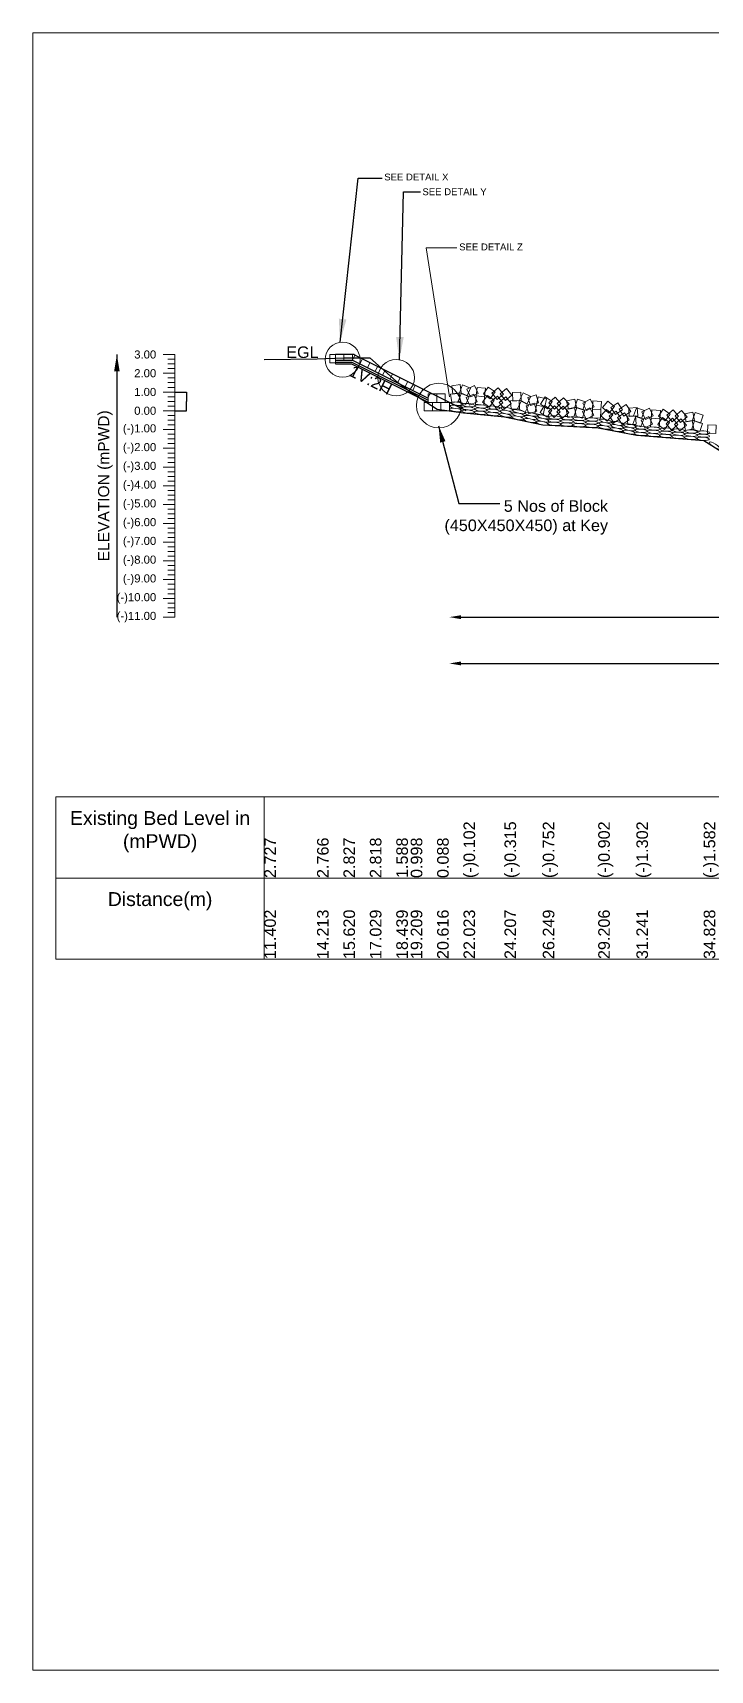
# Model space of a CAD drawing. Header units: inches. Extents: x 91231 to 269365, y -29123 to 27954.
# Drawn here: x 178051 to 180977, y -23047 to -15976 of the extents above; entities that cross this region are included whole.
import ezdxf

# ---------------------------------------------------------------- set-up
doc = ezdxf.new("R2010")
doc.units = ezdxf.units.IN
doc.header["$LTSCALE"] = 7
doc.header["$MEASUREMENT"] = 0
doc.header["$PDMODE"] = 3
for name, color, linetype, lineweight in [('Cross section Data Border', 7, 'Continuous', 9), ('Cross Section Labels', 7, 'Continuous', 9), ('Existing_Bed_Level for Xsection', 7, 'Continuous', 25), ('Long Section Labels', 7, 'Continuous', 9)]:
    doc.layers.add(name, color=color, linetype=linetype, lineweight=lineweight)
doc.styles.get("Standard").update_dxf_attribs({"font": 'arial.ttf'})
doc.dimstyles.new('Appron Lebeling Style', dxfattribs={"dimtxt": 50, "dimasz": 50, "dimexe": 0.18, "dimexo": 0.0625, "dimgap": 0.09, "dimtad": 0, "dimtih": 1, "dimtoh": 1, "dimdec": 4, "dimzin": 0, "dimdsep": 46, "dimtxsty": 'Standard', "dimcen": 0.09, "dimse1": 1, "dimse2": 1, "dimadec": 0, "dimazin": 0, "dimtfac": 1, "dimtdec": 4, "dimtofl": 0, "dimtmove": 0, "dimatfit": 3, "dimfxl": 1, "dimtolj": 1, "dimtzin": 0, "dimarcsym": 0})
doc.dimstyles.get("Standard").update_dxf_attribs({"dimtxt": 0.18, "dimasz": 0.18, "dimexe": 0.18, "dimexo": 0.0625, "dimgap": 0.09, "dimtad": 0, "dimtih": 1, "dimtoh": 1, "dimdec": 4, "dimzin": 0, "dimdsep": 46, "dimtxsty": 'Standard', "dimcen": 0.09, "dimadec": 0, "dimazin": 0, "dimtfac": 1, "dimtdec": 4, "dimtofl": 0, "dimtmove": 0, "dimatfit": 3, "dimfxl": 1, "dimtolj": 1, "dimtzin": 0, "dimarcsym": 0})

# ---------------------------------------------------------------- blocks, each defined once
blk = doc.blocks.new('*D3')
at = {"layer": 'Cross Section Labels', "color": 0, "lineweight": -2, "transparency": 16777216}
for p, q in [((179900, -18499.5), (181592.4, -18499.5)), ((183532, -18499.5), (181839.6, -18499.5))]:
    blk.add_line(p, q, dxfattribs=at)
at = {"layer": 'Cross Section Labels', "color": 0, "transparency": 16777216}
for points in [[(179900, -18491.2), (179900, -18507.9), (179850, -18499.5)], [(183532, -18491.2), (183532, -18507.9), (183582, -18499.5)]]:
    blk.add_solid(points, dxfattribs=at)
at = {"layer": 'Defpoints', "color": 0, "transparency": 16777216}
for p in [(179850, -17608.5), (183582, -18473.6), (183582, -18499.5)]:
    blk.add_point(p, dxfattribs=at)
at = {"layer": 'Cross Section Labels', "color": 0, "transparency": 16777216, "insert": (181716, -18499.5), "char_height": 50, "attachment_point": 5}
blk.add_mtext('\\A1;48.00 m', dxfattribs=at)
blk = doc.blocks.new('*D4')
at = {"layer": 'Cross Section Labels', "color": 0, "lineweight": -2, "transparency": 16777216}
for p, q in [((179900, -18699.5), (181360.4, -18699.5)), ((183532, -18699.5), (182071.6, -18699.5))]:
    blk.add_line(p, q, dxfattribs=at)
at = {"layer": 'Cross Section Labels', "color": 0, "transparency": 16777216}
for points in [[(179900, -18691.2), (179900, -18707.9), (179850, -18699.5)], [(183532, -18691.2), (183532, -18707.9), (183582, -18699.5)]]:
    blk.add_solid(points, dxfattribs=at)
at = {"layer": 'Defpoints', "color": 0, "transparency": 16777216}
for p in [(179850, -17608.5), (183582, -18473.6), (183582, -18699.5)]:
    blk.add_point(p, dxfattribs=at)
at = {"layer": 'Cross Section Labels', "color": 0, "transparency": 16777216, "insert": (181716, -18699.5), "char_height": 50, "attachment_point": 5}
blk.add_mtext('\\A1;Block @21.00 m³/m ^JGoo Bag @27.00 m³/m ', dxfattribs=at)
blk = doc.blocks.new('*D10')
at = {"layer": 'Defpoints', "color": 0, "transparency": 16777216}
for p in [(178664.2, -17527.5), (178714.2, -17527.5), (178664.2, -17608.5)]:
    blk.add_point(p, dxfattribs=at)
at = {"layer": 'Long Section Labels', "color": 0, "lineweight": -2, "transparency": 16777216}
for p, q in [((178664.3, -17527.5), (178714.4, -17527.5)), ((178714.2, -17527.7), (178714.2, -17567.8)), ((178714.2, -17608.3), (178714.2, -17568.2)), ((178664.3, -17608.5), (178714.4, -17608.5))]:
    blk.add_line(p, q, dxfattribs=at)
at = {"layer": 'Long Section Labels', "color": 0, "transparency": 16777216}
for points in [[(178714.2, -17527.7), (178714.2, -17527.7), (178714.2, -17527.5)], [(178714.2, -17608.3), (178714.2, -17608.3), (178714.2, -17608.5)]]:
    blk.add_solid(points, dxfattribs=at)
at = {"layer": 'Long Section Labels', "color": 0, "transparency": 16777216, "insert": (178714.2, -17568), "char_height": 0.18, "attachment_point": 5}
blk.add_mtext('\\A1;81.0000', dxfattribs=at)

msp = doc.modelspace()

# ---------------------------------------------------------------- linework, layer by layer
at = {"layer": 'Cross section Data Border'}
msp.add_lwpolyline([(178150.86651, -19276.02842), (187020.22354, -19276.02842), (187020.22354, -19976.02842), (178150.86651, -19976.02842)], close=True, dxfattribs=at)
for points in [[(179050.86651, -19276.02842), (179050.86651, -19976.02842)], [(178150.86651, -19626.02842), (187020.22354, -19626.02842)]]:
    msp.add_lwpolyline(points, dxfattribs=at)
at = {"layer": 'Cross Section Labels'}
msp.add_lwpolyline([(178050.86651, -15976.02842), (188050.86651, -15976.02842), (188050.86651, -23047.02842), (178050.86651, -23047.02842)], close=True, dxfattribs=at)
msp.add_lwpolyline([(179850.96683, -17548.82547), (179749.50585, -16904.94629), (179882.02842, -16905.08103)], dxfattribs=at)
for centre, radius in [((179388.78126, -17387.52098), 75.51259), ((179620.48712, -17465.51795), 78.80143), ((179804.50319, -17585.83724), 96.38374)]:
    msp.add_circle(centre, radius, dxfattribs=at)
at = {"layer": 'Existing_Bed_Level for Xsection'}
for points in [[(179050.86651, -17387.63142), (179278.55072, -17384.47242), (179392.58487, -17379.53142), (179506.70472, -17380.26042), (179620.89062, -17479.89042), (179683.28361, -17527.68042), (179797.1822, -17601.39042), (179911.16438, -17616.78042), (180088.12681, -17634.03342), (180253.47799, -17669.43042), (180493.02368, -17681.58042), (180657.84532, -17713.98042), (180948.40453, -17736.66042), (181253.96639, -17928.46842)], [(179922.87395, -17608.51842), (179442.00478, -17368.08384), (179436.87395, -17365.51842), (179431.13749, -17365.51842), (179358.23749, -17365.51842)], [(179358.23749, -17389.81842), (179431.13749, -17389.81842), (179758.84895, -17553.67414)], [(179358.23749, -17397.91842), (179429.22534, -17397.91842), (179758.84895, -17562.73022)], [(179358.23749, -17406.01842), (179427.31319, -17406.01842), (179758.84895, -17571.7863)]]:
    msp.add_lwpolyline(points, dxfattribs=at)
at = {"layer": 'Long Section Labels'}
msp.add_line((179358.23749, -17406.01842), (179358.23749, -17401.96842), dxfattribs=at)
for points in [[(178664.21664, -17365.51842), (178614.21664, -17365.51842)], [(178664.21664, -17385.76842), (178634.21664, -17385.76842)], [(178664.21664, -18499.51842), (178664.21664, -18418.51842), (178664.21664, -18337.51842), (178664.21664, -18256.51842), (178664.21664, -18175.51842), (178664.21664, -18094.51842), (178664.21664, -18013.51842), (178664.21664, -17932.51842), (178664.21664, -17851.51842), (178664.21664, -17770.51842), (178664.21664, -17689.51842), (178664.21664, -17608.51842), (178664.21664, -17527.51842), (178664.21664, -17446.51842), (178664.21664, -17365.51842)], [(178664.21664, -17446.51842), (178614.21664, -17446.51842)], [(178664.21664, -17406.01842), (178634.21664, -17406.01842)], [(178664.21664, -17426.26842), (178634.21664, -17426.26842)], [(178664.21664, -17527.51842), (178614.21664, -17527.51842)], [(178664.21664, -17466.76842), (178634.21664, -17466.76842)], [(178664.21664, -17487.01842), (178634.21664, -17487.01842)], [(178664.21664, -17507.26842), (178634.21664, -17507.26842)], [(178664.21664, -17547.76842), (178634.21664, -17547.76842)], [(178664.21664, -17568.01842), (178634.21664, -17568.01842)], [(178664.21664, -17588.26842), (178634.21664, -17588.26842)], [(178664.21664, -17608.51842), (178614.21664, -17608.51842)], [(178664.21664, -17628.76842), (178634.21664, -17628.76842)], [(178664.21664, -17649.01842), (178634.21664, -17649.01842)], [(178664.21664, -17669.26842), (178634.21664, -17669.26842)], [(178664.21664, -17689.51842), (178614.21664, -17689.51842)], [(178664.21664, -17709.76842), (178634.21664, -17709.76842)], [(178664.21664, -17730.01842), (178634.21664, -17730.01842)], [(178664.21664, -17770.51842), (178614.21664, -17770.51842)], [(178664.21664, -17750.26842), (178634.21664, -17750.26842)], [(178664.21664, -17790.76842), (178634.21664, -17790.76842)], [(178664.21664, -17811.01842), (178634.21664, -17811.01842)], [(178664.21664, -17851.51842), (178614.21664, -17851.51842)], [(178664.21664, -17831.26842), (178634.21664, -17831.26842)], [(178664.21664, -17871.76842), (178634.21664, -17871.76842)], [(178664.21664, -17932.51842), (178614.21664, -17932.51842)], [(178664.21664, -17892.01842), (178634.21664, -17892.01842)], [(178664.21664, -17912.26842), (178634.21664, -17912.26842)], [(178664.21664, -17952.76842), (178634.21664, -17952.76842)], [(178664.21664, -18013.51842), (178614.21664, -18013.51842)], [(178664.21664, -17973.01842), (178634.21664, -17973.01842)], [(178664.21664, -17993.26842), (178634.21664, -17993.26842)], [(178664.21664, -18094.51842), (178614.21664, -18094.51842)], [(178664.21664, -18033.76842), (178634.21664, -18033.76842)], [(178664.21664, -18054.01842), (178634.21664, -18054.01842)], [(178664.21664, -18074.26842), (178634.21664, -18074.26842)], [(178664.21664, -18114.76842), (178634.21664, -18114.76842)], [(178664.21664, -18135.01842), (178634.21664, -18135.01842)], [(178664.21664, -18155.26842), (178634.21664, -18155.26842)], [(178664.21664, -18175.51842), (178614.21664, -18175.51842)], [(178664.21664, -18195.76842), (178634.21664, -18195.76842)], [(178664.21664, -18216.01842), (178634.21664, -18216.01842)], [(178664.21664, -18236.26842), (178634.21664, -18236.26842)], [(178664.21664, -18256.51842), (178614.21664, -18256.51842)], [(178664.21664, -18276.76842), (178634.21664, -18276.76842)], [(178664.21664, -18297.01842), (178634.21664, -18297.01842)], [(178664.21664, -18337.51842), (178614.21664, -18337.51842)], [(178664.21664, -18317.26842), (178634.21664, -18317.26842)], [(178664.21664, -18357.76842), (178634.21664, -18357.76842)], [(178664.21664, -18378.01842), (178634.21664, -18378.01842)], [(178664.21664, -18418.51842), (178614.21664, -18418.51842)], [(178664.21664, -18398.26842), (178634.21664, -18398.26842)], [(178664.21664, -18438.76842), (178634.21664, -18438.76842)], [(178664.21664, -18499.51842), (178614.21664, -18499.51842)], [(178664.21664, -18459.01842), (178634.21664, -18459.01842)], [(178664.21664, -18479.26842), (178634.21664, -18479.26842)]]:
    msp.add_lwpolyline(points, dxfattribs=at)
for points in [[(179358.23749, -17365.51842), (179333.93749, -17365.51842), (179333.93749, -17401.96842), (179358.23749, -17401.96842)], [(179394.68749, -17365.51842), (179358.23749, -17365.51842), (179358.23749, -17389.81842), (179394.68749, -17389.81842)], [(179431.13749, -17365.51842), (179394.68749, -17365.51842), (179394.68749, -17389.81842), (179431.13749, -17389.81842)], [(179474.60666, -17384.38477), (179442.00478, -17368.08384), (179431.13749, -17389.81842), (179463.73936, -17406.11935)], [(179507.20853, -17400.68571), (179474.60666, -17384.38477), (179463.73936, -17406.11935), (179496.34124, -17422.42029)], [(179539.8104, -17416.98664), (179507.20853, -17400.68571), (179496.34124, -17422.42029), (179528.94311, -17438.72123)], [(179572.41227, -17433.28758), (179539.8104, -17416.98664), (179528.94311, -17438.72123), (179561.54498, -17455.02216)], [(179605.01414, -17449.58852), (179572.41227, -17433.28758), (179561.54498, -17455.02216), (179594.14685, -17471.3231)], [(179637.61601, -17465.88945), (179605.01414, -17449.58852), (179594.14685, -17471.3231), (179626.74872, -17487.62403)], [(179670.21788, -17482.19039), (179637.61601, -17465.88945), (179626.74872, -17487.62403), (179659.35059, -17503.92497)], [(179702.81975, -17498.49132), (179670.21788, -17482.19039), (179659.35059, -17503.92497), (179691.95246, -17520.2259)], [(179735.42162, -17514.79226), (179702.81975, -17498.49132), (179691.95246, -17520.2259), (179724.55433, -17536.52684)], [(179768.0235, -17531.09319), (179735.42162, -17514.79226), (179724.55433, -17536.52684), (179757.1562, -17552.82777)], [(179795.29895, -17535.61842), (179758.84895, -17535.61842), (179758.84895, -17572.06842), (179795.29895, -17572.06842)], [(179831.74895, -17535.61842), (179795.29895, -17535.61842), (179795.29895, -17572.06842), (179831.74895, -17572.06842)], [(179891.75499, -17531.55838), (179855.60221, -17536.20368), (179860.24751, -17572.35646), (179896.40029, -17567.71117)], [(179896.63226, -17495.43616), (179860.47947, -17500.08146), (179865.12477, -17536.23424), (179901.27755, -17531.58895)], [(179935.97006, -17547.05504), (179902.34382, -17532.9881), (179888.27688, -17566.61433), (179921.90312, -17580.68127)], [(179940.84732, -17510.93282), (179907.22108, -17496.86588), (179893.15415, -17530.49211), (179926.78038, -17544.55905)], [(179958.78852, -17499.97361), (179925.59337, -17515.02965), (179940.64942, -17548.2248), (179973.84457, -17533.16875)], [(180005.90442, -17511.26561), (179969.62643, -17507.72868), (179966.0895, -17544.00667), (180002.36749, -17547.5436)], [(180047.69805, -17526.93428), (180018.03617, -17505.74997), (179996.85186, -17535.41186), (180026.51374, -17556.59617)], [(180061.06415, -17509.05859), (180032.90153, -17532.1988), (180056.04174, -17560.36142), (180084.20436, -17537.2212)], [(180120.48434, -17540.73771), (180097.32171, -17512.59353), (180069.17753, -17535.75616), (180092.34016, -17563.90034)], [(180158.56773, -17528.12379), (180122.16533, -17529.98598), (180124.02753, -17566.38838), (180160.42993, -17564.52619)], [(180201.46577, -17546.96196), (180169.01593, -17530.36045), (180152.41442, -17562.81029), (180184.86426, -17579.4118)], [(179777.07395, -17572.06842), (179740.62395, -17572.06842), (179740.62395, -17608.51842), (179777.07395, -17608.51842)], [(179813.52395, -17572.06842), (179777.07395, -17572.06842), (179777.07395, -17608.51842), (179813.52395, -17608.51842)], [(179849.97395, -17572.06842), (179813.52395, -17572.06842), (179813.52395, -17608.51842), (179849.97395, -17608.51842)], [(179955.25159, -17536.2516), (179922.05644, -17551.30764), (179937.11249, -17584.50279), (179970.30764, -17569.44675)], [(180002.36749, -17547.5436), (179966.0895, -17544.00667), (179962.55257, -17580.28466), (179998.83056, -17583.82159)], [(180044.16112, -17563.21227), (180014.49923, -17542.02796), (179993.31492, -17571.68985), (180022.97681, -17592.87416)], [(180057.52721, -17545.33658), (180029.3646, -17568.47679), (180052.50481, -17596.63941), (180080.66743, -17573.4992)], [(180116.94741, -17577.0157), (180093.78478, -17548.87152), (180065.6406, -17572.03415), (180088.80323, -17600.17833)], [(180150.93769, -17563.76625), (180114.53529, -17565.62844), (180116.39749, -17602.03084), (180152.79989, -17600.16865)], [(180193.83573, -17582.60442), (180161.38589, -17566.00291), (180144.78437, -17598.45275), (180177.23422, -17615.05426)], [(180216.70069, -17575.2178), (180182.01168, -17586.41045), (180193.20434, -17621.09945), (180227.89334, -17609.9068)], [(180224.33073, -17539.57534), (180189.64172, -17550.76799), (180200.83438, -17585.45699), (180235.52338, -17574.26434)], [(180262.23122, -17591.78246), (180226.58876, -17584.15242), (180218.95872, -17619.79488), (180254.60118, -17627.42492)], [(180269.86126, -17556.13999), (180234.2188, -17548.50995), (180226.58876, -17584.15242), (180262.23122, -17591.78246)], [(180292.20914, -17605.08906), (180261.59439, -17585.30675), (180241.81208, -17615.92149), (180272.42683, -17635.7038)], [(180294.05555, -17568.68585), (180263.4408, -17548.90354), (180243.65849, -17579.51829), (180274.27324, -17599.3006)], [(180304.72967, -17586.61125), (180277.67338, -17611.03583), (180302.09796, -17638.09211), (180329.15425, -17613.66754)], [(180306.57608, -17550.20805), (180279.51979, -17574.63262), (180303.94437, -17601.68891), (180331.00065, -17577.26434)], [(180365.55849, -17615.49345), (180341.11238, -17588.45662), (180314.07555, -17612.90273), (180338.52166, -17639.93956)], [(180367.4049, -17579.09024), (180342.95878, -17552.05342), (180315.92196, -17576.49953), (180340.36807, -17603.53636)], [(180390.21705, -17594.40217), (180354.5779, -17602.04767), (180362.2234, -17637.68682), (180397.86255, -17630.04132)], [(180392.06345, -17557.99897), (180356.42431, -17565.64447), (180364.06981, -17601.28362), (180399.70895, -17593.63812)], [(180435.5709, -17606.15572), (180400.88824, -17594.94343), (180389.67595, -17629.62609), (180424.35861, -17640.83838)], [(180437.41731, -17569.75252), (180402.73465, -17558.54022), (180391.52236, -17593.22289), (180426.20502, -17604.43518)], [(180456.96468, -17595.21613), (180424.50545, -17611.79926), (180441.08858, -17644.2585), (180473.54782, -17627.67537)], [(180458.81109, -17558.81292), (180426.35185, -17575.39606), (180442.93499, -17607.85529), (180475.39423, -17591.27216)], [(180504.55464, -17604.30532), (180468.15144, -17602.45891), (180466.30503, -17638.86212), (180502.70823, -17640.70853)], [(180506.40105, -17567.90212), (180469.99784, -17566.05571), (180468.15144, -17602.45891), (180504.55464, -17604.30532)], [(180555.56276, -17626.38606), (180528.08988, -17602.43103), (180504.13485, -17629.9039), (180531.60772, -17653.85893)], [(180562.5934, -17590.62054), (180535.12053, -17566.66551), (180511.1655, -17594.13838), (180538.63837, -17618.09341)], [(180577.62646, -17574.12205), (180547.35691, -17594.42862), (180567.66348, -17624.69817), (180597.93303, -17604.3916)], [(180633.70251, -17611.4021), (180613.37184, -17581.14874), (180583.11847, -17601.47941), (180603.44914, -17631.73278)], [(180661.12251, -17594.05189), (180624.7565, -17596.5249), (180627.22951, -17632.89091), (180663.59552, -17630.4179)], [(180692.21288, -17607.46433), (180657.84824, -17595.31222), (180645.69612, -17629.67686), (180680.06076, -17641.82898)], [(180713.89648, -17597.11108), (180680.99791, -17612.80461), (180696.69145, -17645.70317), (180729.59001, -17630.00964)], [(180761.22142, -17607.49218), (180724.88196, -17604.65566), (180722.04543, -17640.99512), (180758.38489, -17643.83165)], [(180803.3095, -17622.35181), (180773.24452, -17601.74357), (180752.63628, -17631.80855), (180782.70126, -17652.41679)], [(180816.32831, -17604.22162), (180788.61727, -17627.90075), (180812.2964, -17655.61179), (180840.00743, -17631.93266)], [(180570.59581, -17609.88757), (180540.32626, -17630.19414), (180560.63283, -17660.46369), (180590.90238, -17640.15712)], [(180626.67186, -17647.16763), (180606.34119, -17616.91426), (180576.08782, -17637.24493), (180596.41849, -17667.4983)], [(180654.09187, -17629.81741), (180617.72585, -17632.29042), (180620.19886, -17668.65643), (180656.56487, -17666.18343)], [(180689.37635, -17643.8038), (180655.01171, -17631.65168), (180642.85959, -17666.01632), (180677.22424, -17678.16844)], [(180711.05995, -17633.45054), (180678.16139, -17649.14407), (180693.85492, -17682.04264), (180726.75348, -17666.3491)], [(180758.38489, -17643.83165), (180722.04543, -17640.99512), (180719.2089, -17677.33458), (180755.54837, -17680.17111)], [(180800.47297, -17658.69127), (180770.40799, -17638.08303), (180749.79975, -17668.14801), (180779.86473, -17688.75625)], [(180813.49179, -17640.56109), (180785.78075, -17664.24021), (180809.45987, -17691.95125), (180837.17091, -17668.27213)], [(180873.51197, -17671.08819), (180849.81079, -17643.39602), (180822.11861, -17667.0972), (180845.81979, -17694.78937)], [(180876.34849, -17634.74873), (180852.64731, -17607.05655), (180824.95514, -17630.75774), (180848.65632, -17658.44991)], [(180898.73544, -17650.67587), (180862.90141, -17657.34853), (180869.57407, -17693.18257), (180905.4081, -17686.50991)], [(180901.57197, -17614.33641), (180865.73793, -17621.00907), (180872.41059, -17656.84311), (180908.24463, -17650.17045)], [(180943.7526, -17663.65949), (180909.38795, -17651.50737), (180897.23584, -17685.87201), (180931.60048, -17698.02413)], [(180946.58912, -17627.32002), (180912.22448, -17615.16791), (180900.07237, -17649.53255), (180934.43701, -17661.68466)], [(181002.17806, -17670.73314), (180965.75376, -17669.3646), (180964.38522, -17705.7889), (181000.80952, -17707.15744)]]:
    msp.add_lwpolyline(points, close=True, dxfattribs=at)
for centre, major_axis in [((179877.60959, -17605.30234), (26.71439, -3.60701)), ((179879.45212, -17591.65617), (26.71439, -3.60701)), ((179881.29464, -17578.00999), (26.71439, -3.60701)), ((179930.86693, -17611.78368), (26.82959, -2.61576)), ((179932.2031, -17598.07866), (26.82959, -2.61576)), ((179933.53928, -17584.37364), (26.82959, -2.61576)), ((179985.86228, -17603.31018), (26.82959, -2.61576)), ((179987.19846, -17589.60516), (26.82959, -2.61576)), ((180039.52146, -17608.54169), (26.82959, -2.61576)), ((180040.85764, -17594.83667), (26.82959, -2.61576)), ((180095.44665, -17614.47742), (26.35958, -5.64284)), ((180098.32911, -17601.01249), (26.35958, -5.64284)), ((180151.04826, -17612.29816), (26.35958, -5.64284)), ((179984.52611, -17617.0152), (26.82959, -2.61576)), ((180038.18529, -17622.24671), (26.82959, -2.61576)), ((180092.56419, -17627.94234), (26.35958, -5.64284)), ((180145.28334, -17639.22802), (26.35958, -5.64284)), ((180148.1658, -17625.76309), (26.35958, -5.64284)), ((180198.0025, -17650.5137), (26.35958, -5.64284)), ((180200.88496, -17637.04877), (26.35958, -5.64284)), ((180203.76742, -17623.58384), (26.35958, -5.64284)), ((180250.72166, -17661.79938), (26.35958, -5.64284)), ((180253.60412, -17648.33445), (26.35958, -5.64284)), ((180256.48658, -17634.86952), (26.35958, -5.64284)), ((180303.38399, -17665.06785), (26.92219, -1.36552)), ((180304.08152, -17651.31553), (26.92219, -1.36552)), ((180304.77906, -17637.56321), (26.92219, -1.36552)), ((180357.22838, -17667.79889), (26.92219, -1.36552)), ((180357.92591, -17654.04657), (26.92219, -1.36552)), ((180358.62344, -17640.29425), (26.92219, -1.36552)), ((180411.07276, -17670.52993), (26.92219, -1.36552)), ((180411.77029, -17656.77761), (26.92219, -1.36552)), ((180412.46782, -17643.02529), (26.92219, -1.36552)), ((180464.91714, -17673.26098), (26.92219, -1.36552)), ((180465.61468, -17659.50865), (26.92219, -1.36552)), ((180466.31221, -17645.75633), (26.92219, -1.36552)), ((180519.29603, -17679.72817), (26.45059, -5.19955)), ((180521.95205, -17666.21675), (26.45059, -5.19955)), ((180524.60807, -17652.70533), (26.45059, -5.19955)), ((180574.85323, -17676.61586), (26.45059, -5.19955)), ((180577.50925, -17663.10444), (26.45059, -5.19955)), ((180627.75441, -17687.01497), (26.45059, -5.19955)), ((180630.41043, -17673.50355), (26.45059, -5.19955)), ((180679.65261, -17681.1529), (26.87505, -2.09777)), ((180733.40271, -17685.34844), (26.87505, -2.09777)), ((180572.19721, -17690.12728), (26.45059, -5.19955)), ((180625.09839, -17700.52639), (26.45059, -5.19955)), ((180677.50945, -17708.60939), (26.87505, -2.09777)), ((180678.58103, -17694.88115), (26.87505, -2.09777)), ((180731.25956, -17712.80493), (26.87505, -2.09777)), ((180732.33113, -17699.07668), (26.87505, -2.09777)), ((180785.00966, -17717.00046), (26.87505, -2.09777)), ((180786.08124, -17703.27222), (26.87505, -2.09777)), ((180787.15282, -17689.54398), (26.87505, -2.09777)), ((180838.75977, -17721.196), (26.87505, -2.09777)), ((180839.83134, -17707.46776), (26.87505, -2.09777)), ((180840.90292, -17693.73952), (26.87505, -2.09777)), ((180892.50987, -17725.39154), (26.87505, -2.09777)), ((180893.58145, -17711.6633), (26.87505, -2.09777)), ((180894.65302, -17697.93506), (26.87505, -2.09777)), ((180946.25998, -17729.58708), (26.87505, -2.09777)), ((180947.33155, -17715.85884), (26.87505, -2.09777)), ((180948.40313, -17702.1306), (26.87505, -2.09777)), ((180995.45062, -17758.06323), (22.83134, -14.33174))]:
    msp.add_ellipse(centre, major_axis=major_axis, ratio=0.255, dxfattribs=at)

# ---------------------------------------------------------------- texts
at = {"layer": 'Cross section Data Border', "char_height": 60, "width": 800, "attachment_point": 5}
for s, insert in [('Existing Bed Level in (mPWD)', (178600.86651, -19426.02842)), ('Distance(m)', (178600.86651, -19726.02842))]:
    msp.add_mtext(s, dxfattribs=dict(at, insert=insert))
at = {"layer": 'Cross Section Labels'}
for s, p in [('SEE DETAIL X', (179568.92777, -16613.67369)), ('SEE DETAIL Y', (179733.73964, -16677.41611)), ('SEE DETAIL Z', (179892.66388, -16915.52352))]:
    msp.add_text(s, height=29.5, dxfattribs=at).set_placement(p)
at = {"layer": 'Cross Section Labels', "char_height": 50}
for s, insert, attachment_point in [('EGL', (179285.33749, -17381.17889), 9), ('5 Nos of Block ^J(450X450X450) at Key', (180535.45788, -18068.90247), 6)]:
    msp.add_mtext(s, dxfattribs=dict(at, insert=insert, attachment_point=attachment_point))
at = {"layer": 'Cross Section Labels', "insert": (179522.03679, -17453.38022), "char_height": 50, "attachment_point": 2, "rotation": 333.434948823}
msp.add_mtext('1V:2H', dxfattribs=at)
at = {"layer": 'Long Section Labels', "char_height": 35, "attachment_point": 6}
for s, insert in [('3.00', (178584.21664, -17365.51842)), ('2.00', (178584.21664, -17446.51842)), ('1.00', (178584.21664, -17527.51842)), ('0.00', (178584.21664, -17608.51842)), ('(-)1.00', (178584.21664, -17689.51842)), ('(-)2.00', (178584.21664, -17770.51842)), ('(-)3.00', (178584.21664, -17851.51842)), ('(-)4.00', (178584.21664, -17932.51842)), ('(-)5.00', (178584.21664, -18013.51842)), ('(-)6.00', (178584.21664, -18094.51842)), ('(-)7.00', (178584.21664, -18175.51842)), ('(-)8.00', (178584.21664, -18256.51842)), ('(-)9.00', (178584.21664, -18337.51842)), ('(-)10.00', (178584.21664, -18418.51842)), ('(-)11.00', (178584.21664, -18499.51842))]:
    msp.add_mtext(s, dxfattribs=dict(at, insert=insert))
at = {"layer": 'Long Section Labels', "rotation": 90}
for s, insert, char_height, attachment_point in [('ELEVATION (mPWD)', (178364.21664, -17932.51842), 48, 5), ('(-)0.102', (179911.16438, -19626.02842), 50, 1), ('(-)0.315', (180088.12681, -19626.02842), 50, 1), ('(-)0.752', (180253.47799, -19626.02842), 50, 1), ('(-)0.902', (180493.02368, -19626.02842), 50, 1), ('(-)1.302', (180657.84532, -19626.02842), 50, 1), ('(-)1.582', (180948.40453, -19626.02842), 50, 1), ('2.727', (179050.86651, -19626.02842), 50, 1), ('2.766', (179278.55072, -19626.02842), 50, 1), ('2.827', (179392.58487, -19626.02842), 50, 1), ('2.818', (179506.70472, -19626.02842), 50, 1), ('1.588', (179620.89062, -19626.02842), 50, 1), ('0.998', (179683.28361, -19626.02842), 50, 1), ('0.088', (179797.1822, -19626.02842), 50, 1), ('11.402', (179050.86651, -19976.02842), 50, 1), ('14.213', (179278.55072, -19976.02842), 50, 1), ('15.620', (179392.58487, -19976.02842), 50, 1), ('17.029', (179506.70472, -19976.02842), 50, 1), ('18.439', (179620.89062, -19976.02842), 50, 1), ('19.209', (179683.28361, -19976.02842), 50, 1), ('20.616', (179797.1822, -19976.02842), 50, 1), ('22.023', (179911.16438, -19976.02842), 50, 1), ('24.207', (180088.12681, -19976.02842), 50, 1), ('26.249', (180253.47799, -19976.02842), 50, 1), ('29.206', (180493.02368, -19976.02842), 50, 1), ('31.241', (180657.84532, -19976.02842), 50, 1), ('34.828', (180948.40453, -19976.02842), 50, 1)]:
    msp.add_mtext(s, dxfattribs=dict(at, insert=insert, char_height=char_height, attachment_point=attachment_point))

# ---------------------------------------------------------------- dimensions: what is measured, and where the dimension line sits
at = {"layer": 'Cross Section Labels'}
for base, text, picture, middle in [((183581.99853, -18499.51842), '48.00 m', '*D3', (181715.98624, -18499.51842)), ((183581.99853, -18699.51842), 'Block @21.00 m³/m ^JGoo Bag @27.00 m³/m ', '*D4', (181715.98624, -18699.51842))]:
    dim = msp.add_linear_dim(base=base, p1=(179849.97395, -17608.51842), p2=(183581.99853, -18473.64581), text=text, dimstyle='Appron Lebeling Style', dxfattribs=at)
    dim.commit()
    dim.dimension.update_dxf_attribs({"geometry": picture, "text_midpoint": middle})
at = {"layer": 'Long Section Labels'}
dim = msp.add_linear_dim(base=(178714.20543, -17527.51842), p1=(178664.21664, -17608.51842), p2=(178664.21664, -17527.51842), angle=90, dimstyle='Standard', dxfattribs=at)
dim.commit()
dim.dimension.update_dxf_attribs({"geometry": '*D10', "text_midpoint": (178714.20543, -17568.01842)})

# ---------------------------------------------------------------- leaders
at = {"layer": 'Cross Section Labels'}
for points, override in [([(179378.03746, -17312.0099), (179456.34604, -16603.73414), (179559.18008, -16603.63527)], {"dimasz": 100, "dimgap": 0.09, "dimtad": 0}), ([(179634.10981, -17389.87846), (179651.75384, -16662.67644), (179725.85044, -16663.08369)], {"dimasz": 100, "dimgap": 0.09, "dimtad": 0}), ([(179803.59031, -17673.13559), (179891.06495, -18008.80462), (180068.11805, -18008.80462)], {"dimasz": 72})]:
    msp.add_leader(points, dimstyle='Standard', override=override, dxfattribs=at)
at = {"layer": 'Long Section Labels'}
msp.add_leader([(178414.21664, -17365.51842), (178414.21664, -18499.51842)], dimstyle='Standard', override={"dimasz": 72}, dxfattribs=at)

doc.saveas('drawing.dxf')
